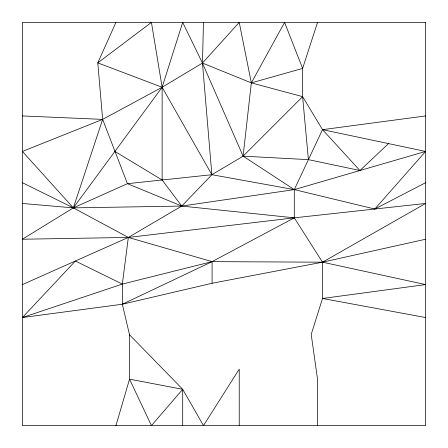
<?xml version="1.0" encoding="UTF-8"?>
<svg xmlns="http://www.w3.org/2000/svg" width="448" height="448" viewBox="0 0 448 448"><rect width="100%" height="100%" fill="white"/><g stroke="black" fill="none" stroke-linecap="round" stroke-linejoin="round"><path stroke-width="0.67" d="M22.4 284.586L128.33 237.44L181.742 206.074L211.876 174.709L202.451 63.067L203.465 22.4M115.937 425.6L129.534 379.165L129.534 334.813L122.343 304.237L122.343 284.077L128.33 237.44L73.343 207.872L22.4 182.7M317.537 22.4L302.607 68.421L302.607 96.645L308.403 159.634L359.946 170.52L388.511 143.595M317.537 425.6L317.537 379.165L311.214 334.426L322.515 298.474L322.515 262.186L294.291 217.834L181.742 206.074L162.131 179.995L162.131 87.259L182.7 22.4L202.451 63.067L251.328 82.88L302.607 96.645L322.515 129.657L294.291 189.61L294.291 217.834L212.089 261.632L122.343 284.077L75.365 261.01L22.4 317.537L122.343 304.237L212.089 283.259L322.515 262.186L425.6 203.465L294.291 217.834L128.33 237.44L22.4 239.232L73.343 207.872L102.648 119.381L97.793 62.871L115.937 22.4M425.6 182.7L374.808 209.026L294.291 189.61L211.876 174.709L162.131 87.259L97.793 62.871L151.43 22.4L162.131 87.259L102.648 119.381L22.4 151.43L73.343 207.872L162.131 87.259L202.451 63.067L239.232 22.4L251.328 82.88L243.107 156.162L211.876 174.709L127.45 183.68L73.343 207.872L22.4 203.465M129.534 334.813L182.7 389.312L151.43 425.6L129.534 379.165L182.7 389.312L203.465 425.6L239.232 369.152L239.232 425.6M374.808 209.026L425.6 151.43L322.515 129.657L359.946 170.52M302.607 96.645L243.107 156.162L294.291 189.61L425.6 151.43M122.343 304.237L212.089 261.632L322.515 262.186L425.6 284.586L322.515 298.474L425.6 317.537M22.4 317.537L122.343 284.077M322.515 262.186L425.6 239.232M73.343 207.872L181.742 206.074L294.291 189.61M322.515 129.657L425.6 115.937M22.4 115.937L102.648 119.381L127.45 183.68L181.742 206.074M308.403 159.634L243.107 156.162L202.451 63.067M128.33 237.44L212.089 261.632L212.089 283.259M115.052 151.53L162.131 179.995M182.7 389.312L182.7 425.6M284.586 22.4L251.328 82.88L302.607 68.421L284.586 22.4M425.6 22.4L22.4 22.4L22.4 425.6L425.6 425.6L425.6 22.4"/></g></svg>
